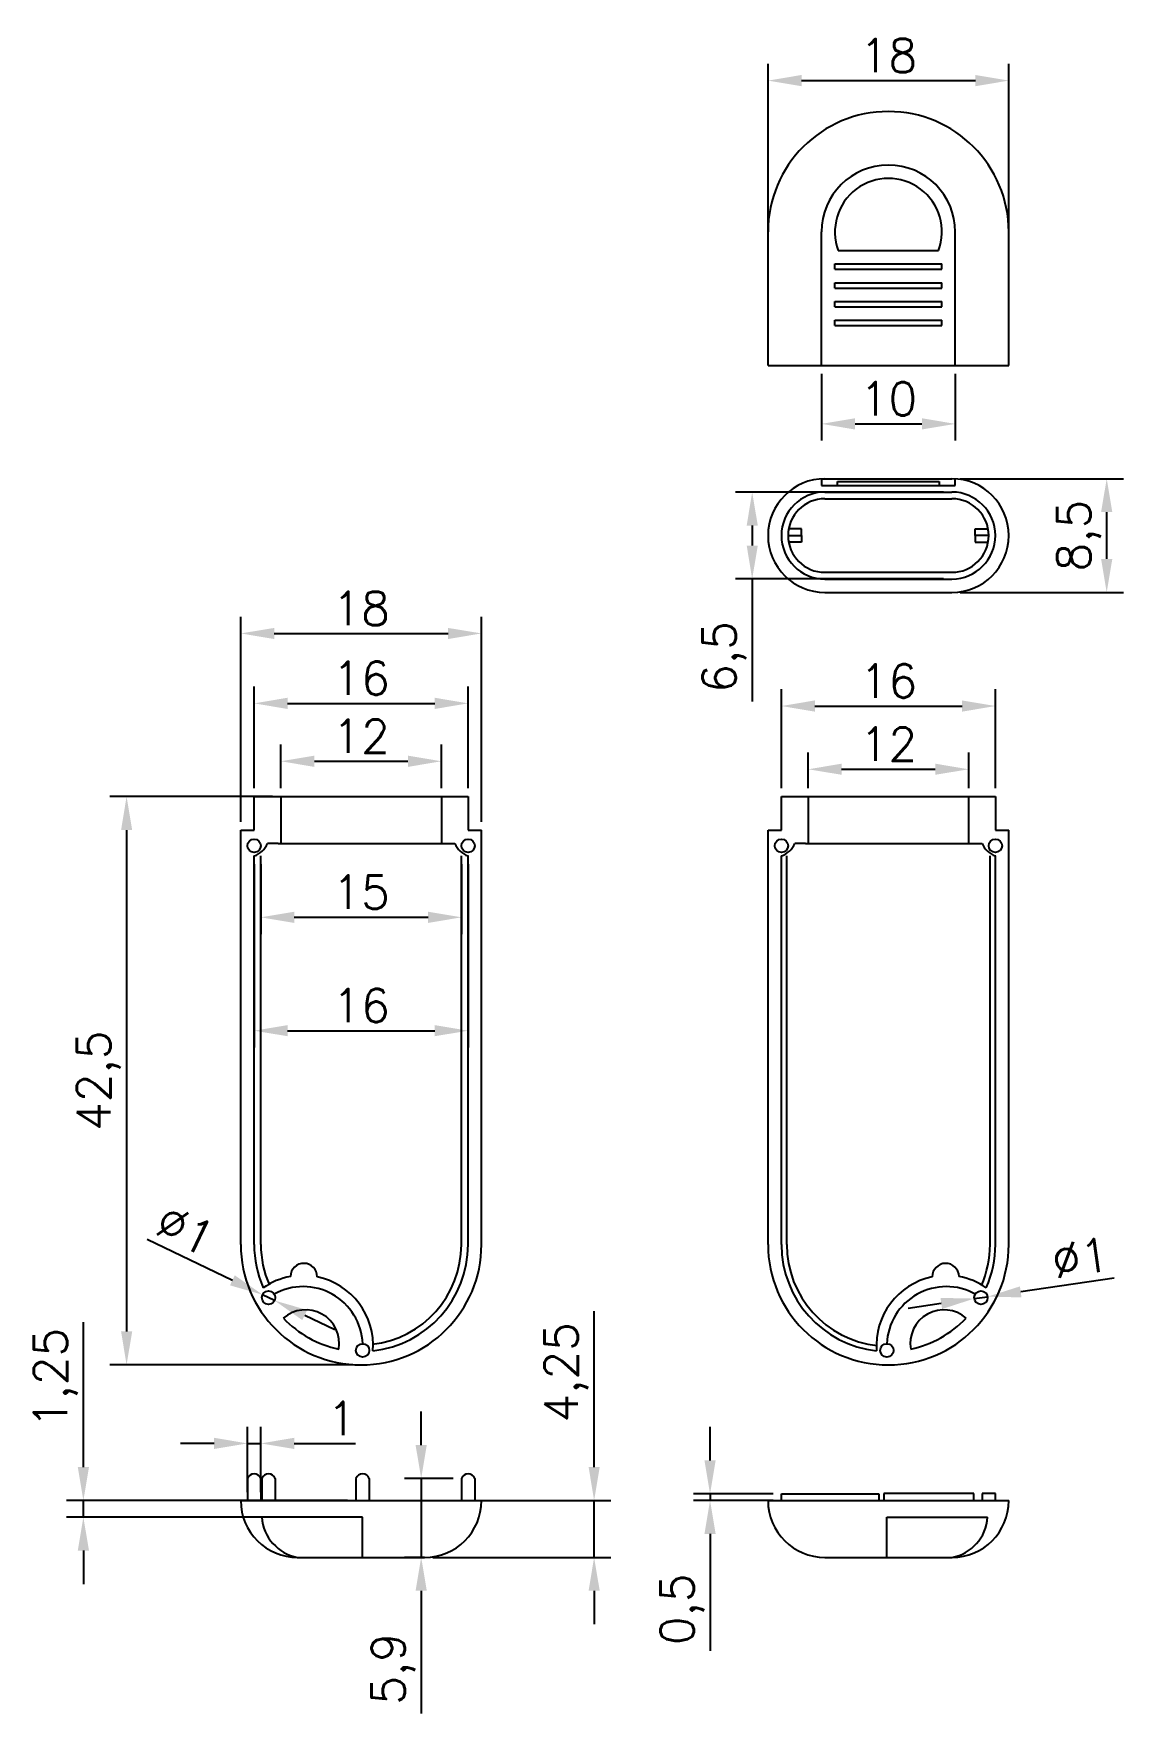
# Model space of a CAD drawing. Header units: millimetres. Extents: x 730 to 812, y 402 to 527.
import ezdxf

# ---------------------------------------------------------------- set-up
doc = ezdxf.new("R2010")
doc.units = ezdxf.units.MM
doc.styles.get("Standard").update_dxf_attribs({"font": 'txt', "bigfont": 'gbcbig.shx'})
doc.dimstyles.new('ISO-25', dxfattribs={"dimtxt": 2.5, "dimasz": 2.5, "dimexe": 1.25, "dimexo": 0.625, "dimtad": 1, "dimtxsty": 'Standard', "dimcen": 2.5, "dimadec": 0, "dimazin": 0, "dimtfac": 1, "dimtmove": 0, "dimatfit": 3, "dimfxl": 0, "dimarcsym": 0})

# ---------------------------------------------------------------- blocks, each defined once
blk = doc.blocks.new('*D1')
at = {"color": 0, "lineweight": -2}
for p, q in [((746.86, 470.7), (746.86, 478.3)), ((762.86, 470.7), (762.86, 478.3)), ((749.36, 477.05), (760.36, 477.05))]:
    blk.add_line(p, q, dxfattribs=at)
at = {"color": 0}
for points in [[(749.36, 477.47), (749.36, 476.63), (746.86, 477.05)], [(760.36, 477.47), (760.36, 476.63), (762.86, 477.05)]]:
    blk.add_solid(points, dxfattribs=at)
at = {"layer": 'Defpoints', "color": 0}
for p in [(762.86, 477.05), (746.86, 470.08), (762.86, 470.08)]:
    blk.add_point(p, dxfattribs=at)
at = {"color": 0, "insert": (754.86, 478.93), "char_height": 2.5, "attachment_point": 5}
blk.add_mtext('16', dxfattribs=at)
blk = doc.blocks.new('*D2')
at = {"color": 0, "lineweight": -2}
for p, q in [((748.86, 470.7), (748.86, 473.97)), ((760.86, 470.7), (760.86, 473.97)), ((751.36, 472.72), (758.36, 472.72))]:
    blk.add_line(p, q, dxfattribs=at)
at = {"color": 0}
for points in [[(751.36, 473.14), (751.36, 472.3), (748.86, 472.72)], [(758.36, 473.14), (758.36, 472.3), (760.86, 472.72)]]:
    blk.add_solid(points, dxfattribs=at)
at = {"layer": 'Defpoints', "color": 0}
for p in [(760.86, 472.72), (748.86, 470.08), (760.86, 470.08)]:
    blk.add_point(p, dxfattribs=at)
at = {"color": 0, "insert": (754.86, 474.59), "char_height": 2.5, "attachment_point": 5}
blk.add_mtext('12', dxfattribs=at)
blk = doc.blocks.new('*D3')
at = {"color": 0, "lineweight": -2}
for p, q in [((748.23, 470.08), (736.07, 470.08)), ((737.32, 467.58), (737.32, 430.08)), ((754.23, 427.58), (736.07, 427.58))]:
    blk.add_line(p, q, dxfattribs=at)
at = {"color": 0}
for points in [[(736.91, 467.58), (737.74, 467.58), (737.32, 470.08)], [(736.91, 430.08), (737.74, 430.08), (737.32, 427.58)]]:
    blk.add_solid(points, dxfattribs=at)
at = {"layer": 'Defpoints', "color": 0}
for p in [(748.86, 470.08), (737.32, 427.58), (754.86, 427.58)]:
    blk.add_point(p, dxfattribs=at)
at = {"color": 0, "insert": (735.24, 448.83), "char_height": 2.5, "attachment_point": 5, "rotation": 90}
blk.add_mtext('42,5', dxfattribs=at)
blk = doc.blocks.new('*D4')
at = {"color": 0, "lineweight": -2}
for p, q in [((747.36, 465.02), (747.36, 459.8)), ((762.36, 465.02), (762.36, 459.8)), ((749.86, 461.05), (759.86, 461.05))]:
    blk.add_line(p, q, dxfattribs=at)
at = {"color": 0}
for points in [[(749.86, 461.47), (749.86, 460.63), (747.36, 461.05)], [(759.86, 461.47), (759.86, 460.63), (762.36, 461.05)]]:
    blk.add_solid(points, dxfattribs=at)
at = {"layer": 'Defpoints', "color": 0}
for p in [(747.36, 465.64), (762.36, 465.64), (762.36, 461.05)]:
    blk.add_point(p, dxfattribs=at)
at = {"color": 0, "insert": (754.86, 462.93), "char_height": 2.5, "attachment_point": 5}
blk.add_mtext('15', dxfattribs=at)
blk = doc.blocks.new('*D5')
at = {"color": 0, "lineweight": -2}
for p, q in [((746.86, 465.02), (746.86, 451.32)), ((762.86, 465.02), (762.86, 451.32)), ((749.36, 452.57), (760.36, 452.57))]:
    blk.add_line(p, q, dxfattribs=at)
at = {"color": 0}
for points in [[(749.36, 452.99), (749.36, 452.16), (746.86, 452.57)], [(760.36, 452.99), (760.36, 452.16), (762.86, 452.57)]]:
    blk.add_solid(points, dxfattribs=at)
at = {"layer": 'Defpoints', "color": 0}
for p in [(746.86, 465.64), (762.86, 465.64), (762.86, 452.57)]:
    blk.add_point(p, dxfattribs=at)
at = {"color": 0, "insert": (754.86, 454.45), "char_height": 2.5, "attachment_point": 5}
blk.add_mtext('16', dxfattribs=at)
blk = doc.blocks.new('*D6')
at = {"color": 0, "lineweight": -2}
for p, q in [((772.28, 419.94), (772.28, 431.6)), ((760.23, 417.44), (773.53, 417.44)), ((772.28, 413.19), (772.28, 417.44)), ((760.23, 413.19), (773.53, 413.19)), ((772.28, 410.69), (772.28, 408.19))]:
    blk.add_line(p, q, dxfattribs=at)
at = {"color": 0}
for points in [[(771.87, 419.94), (772.7, 419.94), (772.28, 417.44)], [(771.87, 410.69), (772.7, 410.69), (772.28, 413.19)]]:
    blk.add_solid(points, dxfattribs=at)
at = {"layer": 'Defpoints', "color": 0}
for p in [(759.61, 417.44), (772.28, 417.44), (759.61, 413.19)]:
    blk.add_point(p, dxfattribs=at)
at = {"color": 0, "insert": (770.2, 427.02), "char_height": 2.5, "attachment_point": 5, "rotation": 90}
blk.add_mtext('4,25', dxfattribs=at)
blk = doc.blocks.new('*D7')
at = {"color": 0, "lineweight": -2}
for p, q in [((746.36, 418.06), (746.36, 422.96)), ((747.36, 418.06), (747.36, 422.96)), ((743.86, 421.71), (741.36, 421.71)), ((746.36, 421.71), (747.36, 421.71)), ((749.86, 421.71), (754.44, 421.71))]:
    blk.add_line(p, q, dxfattribs=at)
at = {"color": 0}
for points in [[(743.86, 422.13), (743.86, 421.29), (746.36, 421.71)], [(749.86, 422.13), (749.86, 421.29), (747.36, 421.71)]]:
    blk.add_solid(points, dxfattribs=at)
at = {"layer": 'Defpoints', "color": 0}
for p in [(747.36, 421.71), (746.36, 417.44), (747.36, 417.44)]:
    blk.add_point(p, dxfattribs=at)
at = {"color": 0, "insert": (753.4, 423.58), "char_height": 2.5, "attachment_point": 5}
blk.add_mtext('1', dxfattribs=at)
blk = doc.blocks.new('*D8')
at = {"color": 0, "lineweight": -2}
for p, q in [((734.09, 419.94), (734.09, 430.77)), ((753.85, 417.44), (732.84, 417.44)), ((734.09, 416.19), (734.09, 417.44)), ((754.35, 416.19), (732.84, 416.19)), ((734.09, 413.69), (734.09, 411.19))]:
    blk.add_line(p, q, dxfattribs=at)
at = {"color": 0}
for points in [[(733.67, 419.94), (734.51, 419.94), (734.09, 417.44)], [(733.67, 413.69), (734.51, 413.69), (734.09, 416.19)]]:
    blk.add_solid(points, dxfattribs=at)
at = {"layer": 'Defpoints', "color": 0}
for p in [(734.09, 417.44), (754.47, 417.44), (754.97, 416.19)]:
    blk.add_point(p, dxfattribs=at)
at = {"color": 0, "insert": (732.01, 426.6), "char_height": 2.5, "attachment_point": 5, "rotation": 90}
blk.add_mtext('1,25', dxfattribs=at)
blk = doc.blocks.new('*D9')
at = {"color": 0, "lineweight": -2}
for p, q in [((759.35, 421.59), (759.35, 424.09)), ((761.73, 419.09), (758.1, 419.09)), ((759.35, 419.09), (759.35, 413.19)), ((759.61, 413.19), (758.1, 413.19)), ((759.35, 410.69), (759.35, 401.52))]:
    blk.add_line(p, q, dxfattribs=at)
at = {"color": 0}
for points in [[(758.93, 421.59), (759.77, 421.59), (759.35, 419.09)], [(758.93, 410.69), (759.77, 410.69), (759.35, 413.19)]]:
    blk.add_solid(points, dxfattribs=at)
at = {"layer": 'Defpoints', "color": 0}
for p in [(762.36, 419.09), (759.35, 413.19), (760.23, 413.19)]:
    blk.add_point(p, dxfattribs=at)
at = {"color": 0, "insert": (757.27, 404.85), "char_height": 2.5, "attachment_point": 5, "rotation": 90}
blk.add_mtext('5,9', dxfattribs=at)
blk = doc.blocks.new('*D10')
at = {"color": 0, "lineweight": -2}
for p, q in [((780.95, 420.44), (780.95, 422.94)), ((785.66, 417.94), (779.7, 417.94)), ((785.66, 417.44), (779.7, 417.44)), ((780.95, 417.94), (780.95, 417.44)), ((780.95, 414.94), (780.95, 406.19))]:
    blk.add_line(p, q, dxfattribs=at)
at = {"color": 0}
for points in [[(780.53, 420.44), (781.37, 420.44), (780.95, 417.94)], [(780.53, 414.94), (781.37, 414.94), (780.95, 417.44)]]:
    blk.add_solid(points, dxfattribs=at)
at = {"layer": 'Defpoints', "color": 0}
for p in [(780.95, 417.44), (786.29, 417.94), (786.29, 417.44)]:
    blk.add_point(p, dxfattribs=at)
at = {"color": 0, "insert": (778.87, 409.31), "char_height": 2.5, "attachment_point": 5, "rotation": 90}
blk.add_mtext('0,5', dxfattribs=at)
blk = doc.blocks.new('*D11')
at = {"color": 0, "lineweight": -2}
for p, q in [((786.29, 470.7), (786.29, 478.1)), ((802.29, 470.7), (802.29, 478.1)), ((788.79, 476.85), (799.79, 476.85))]:
    blk.add_line(p, q, dxfattribs=at)
at = {"color": 0}
for points in [[(788.79, 477.27), (788.79, 476.43), (786.29, 476.85)], [(799.79, 477.27), (799.79, 476.43), (802.29, 476.85)]]:
    blk.add_solid(points, dxfattribs=at)
at = {"layer": 'Defpoints', "color": 0}
for p in [(802.29, 476.85), (786.29, 470.08), (802.29, 470.08)]:
    blk.add_point(p, dxfattribs=at)
at = {"color": 0, "insert": (794.29, 478.72), "char_height": 2.5, "attachment_point": 5}
blk.add_mtext('16', dxfattribs=at)
blk = doc.blocks.new('*D12')
at = {"color": 0, "lineweight": -2}
for p, q in [((788.29, 470.7), (788.29, 473.37)), ((800.29, 470.7), (800.29, 473.37)), ((790.79, 472.12), (797.79, 472.12))]:
    blk.add_line(p, q, dxfattribs=at)
at = {"color": 0}
for points in [[(790.79, 472.54), (790.79, 471.71), (788.29, 472.12)], [(797.79, 472.54), (797.79, 471.71), (800.29, 472.12)]]:
    blk.add_solid(points, dxfattribs=at)
at = {"layer": 'Defpoints', "color": 0}
for p in [(800.29, 472.12), (788.29, 470.08), (800.29, 470.08)]:
    blk.add_point(p, dxfattribs=at)
at = {"color": 0, "insert": (794.29, 474), "char_height": 2.5, "attachment_point": 5}
blk.add_mtext('12', dxfattribs=at)
blk = doc.blocks.new('*D13')
at = {"color": 0, "lineweight": -2}
for p, q in [((799.66, 493.85), (811.86, 493.85)), ((810.61, 487.85), (810.61, 491.35)), ((799.66, 485.35), (811.86, 485.35))]:
    blk.add_line(p, q, dxfattribs=at)
at = {"color": 0}
for points in [[(810.19, 491.35), (811.03, 491.35), (810.61, 493.85)], [(810.19, 487.85), (811.03, 487.85), (810.61, 485.35)]]:
    blk.add_solid(points, dxfattribs=at)
at = {"layer": 'Defpoints', "color": 0}
for p in [(799.04, 493.85), (810.61, 493.85), (799.04, 485.35)]:
    blk.add_point(p, dxfattribs=at)
at = {"color": 0, "insert": (808.53, 489.6), "char_height": 2.5, "attachment_point": 5, "rotation": 90}
blk.add_mtext('8,5', dxfattribs=at)
blk = doc.blocks.new('*D14')
at = {"color": 0, "lineweight": -2}
for p, q in [((798.41, 492.85), (782.85, 492.85)), ((784.1, 490.35), (784.1, 488.85)), ((798.41, 486.35), (782.85, 486.35)), ((784.1, 486.35), (784.1, 477.18))]:
    blk.add_line(p, q, dxfattribs=at)
at = {"color": 0}
for points in [[(783.69, 490.35), (784.52, 490.35), (784.1, 492.85)], [(783.69, 488.85), (784.52, 488.85), (784.1, 486.35)]]:
    blk.add_solid(points, dxfattribs=at)
at = {"layer": 'Defpoints', "color": 0}
for p in [(799.04, 492.85), (784.1, 486.35), (799.04, 486.35)]:
    blk.add_point(p, dxfattribs=at)
at = {"color": 0, "insert": (782.02, 480.52), "char_height": 2.5, "attachment_point": 5, "rotation": 90}
blk.add_mtext('6,5', dxfattribs=at)
blk = doc.blocks.new('*D15')
at = {"color": 0, "lineweight": -2}
for p, q in [((789.29, 501.68), (789.29, 496.7)), ((799.29, 501.68), (799.29, 496.7)), ((791.79, 497.95), (796.79, 497.95))]:
    blk.add_line(p, q, dxfattribs=at)
at = {"color": 0}
for points in [[(791.79, 498.37), (791.79, 497.53), (789.29, 497.95)], [(796.79, 498.37), (796.79, 497.53), (799.29, 497.95)]]:
    blk.add_solid(points, dxfattribs=at)
at = {"layer": 'Defpoints', "color": 0}
for p in [(789.29, 502.31), (799.29, 502.31), (799.29, 497.95)]:
    blk.add_point(p, dxfattribs=at)
at = {"color": 0, "insert": (794.29, 499.82), "char_height": 2.5, "attachment_point": 5}
blk.add_mtext('10', dxfattribs=at)
blk = doc.blocks.new('*D16')
at = {"color": 0, "lineweight": -2}
for p, q in [((785.29, 502.93), (785.29, 524.87)), ((803.29, 502.93), (803.29, 524.87)), ((787.79, 523.62), (800.79, 523.62))]:
    blk.add_line(p, q, dxfattribs=at)
at = {"color": 0}
for points in [[(787.79, 524.04), (787.79, 523.2), (785.29, 523.62)], [(800.79, 524.04), (800.79, 523.2), (803.29, 523.62)]]:
    blk.add_solid(points, dxfattribs=at)
at = {"layer": 'Defpoints', "color": 0}
for p in [(803.29, 523.62), (785.29, 502.31), (803.29, 502.31)]:
    blk.add_point(p, dxfattribs=at)
at = {"color": 0, "insert": (794.29, 525.49), "char_height": 2.5, "attachment_point": 5}
blk.add_mtext('18', dxfattribs=at)
blk = doc.blocks.new('*D17')
at = {"color": 0, "lineweight": -2}
for p, q in [((745.86, 468.2), (745.86, 483.53)), ((763.86, 468.2), (763.86, 483.53)), ((748.36, 482.28), (761.36, 482.28))]:
    blk.add_line(p, q, dxfattribs=at)
at = {"color": 0}
for points in [[(748.36, 482.69), (748.36, 481.86), (745.86, 482.28)], [(761.36, 482.69), (761.36, 481.86), (763.86, 482.28)]]:
    blk.add_solid(points, dxfattribs=at)
at = {"layer": 'Defpoints', "color": 0}
for p in [(763.86, 482.28), (745.86, 467.58), (763.86, 467.58)]:
    blk.add_point(p, dxfattribs=at)
at = {"color": 0, "insert": (754.86, 484.15), "char_height": 2.5, "attachment_point": 5}
blk.add_mtext('18', dxfattribs=at)
blk = doc.blocks.new('*D18')
at = {"color": 0, "lineweight": -2}
for p, q in [((738.85, 436.98), (745.23, 433.91)), ((748.39, 432.39), (747.49, 432.83)), ((750.64, 431.31), (752.89, 430.23))]:
    blk.add_line(p, q, dxfattribs=at)
at = {"color": 0}
for points in [[(745.41, 434.28), (745.05, 433.53), (747.49, 432.83)], [(750.82, 431.69), (750.46, 430.93), (748.39, 432.39)]]:
    blk.add_solid(points, dxfattribs=at)
at = {"layer": 'Defpoints', "color": 0}
for p in [(747.49, 432.83), (748.39, 432.39)]:
    blk.add_point(p, dxfattribs=at)
at = {"color": 0, "insert": (741.73, 437.67), "char_height": 2.5, "attachment_point": 5, "rotation": 334.3343}
blk.add_mtext('∅1', dxfattribs=at)
blk = doc.blocks.new('*D19')
at = {"color": 0, "lineweight": -2}
for p, q in [((811.18, 434.07), (804.18, 433.04)), ((798.24, 432.18), (795.76, 431.81)), ((800.71, 432.54), (801.7, 432.68))]:
    blk.add_line(p, q, dxfattribs=at)
at = {"color": 0}
for points in [[(804.12, 433.45), (804.24, 432.63), (801.7, 432.68)], [(798.18, 432.59), (798.3, 431.76), (800.71, 432.54)]]:
    blk.add_solid(points, dxfattribs=at)
at = {"layer": 'Defpoints', "color": 0}
for p in [(800.71, 432.54), (801.7, 432.68)]:
    blk.add_point(p, dxfattribs=at)
at = {"color": 0, "insert": (808.65, 435.59), "char_height": 2.5, "attachment_point": 5, "rotation": 8.3121}
blk.add_mtext('∅1', dxfattribs=at)

msp = doc.modelspace()

# ---------------------------------------------------------------- linework, layer by layer
for p, q in [((785.286, 502.307), (785.286, 512.307)), ((789.286, 502.307), (789.286, 512.307)), ((799.286, 502.307), (799.286, 512.307)), ((803.286, 502.307), (803.286, 512.307)), ((790.539, 510.907), (798.033, 510.907)), ((790.286, 509.907), (798.286, 509.907)), ((790.286, 509.507), (790.286, 509.907)), ((790.286, 509.507), (798.286, 509.507)), ((798.286, 509.507), (798.286, 509.907)), ((790.286, 508.507), (798.286, 508.507)), ((790.286, 508.107), (790.286, 508.507)), ((790.286, 508.107), (798.286, 508.107)), ((798.286, 508.107), (798.286, 508.507)), ((790.286, 507.107), (798.286, 507.107)), ((790.286, 506.707), (790.286, 507.107)), ((790.286, 506.707), (798.286, 506.707)), ((798.286, 506.707), (798.286, 507.107)), ((790.286, 505.707), (798.286, 505.707)), ((790.286, 505.307), (790.286, 505.707)), ((790.286, 505.307), (798.286, 505.307)), ((798.286, 505.307), (798.286, 505.707)), ((785.286, 502.307), (803.286, 502.307)), ((789.286, 493.849), (789.536, 493.849)), ((789.286, 493.849), (789.286, 493.349)), ((789.536, 493.849), (799.036, 493.849)), ((799.286, 493.349), (799.286, 493.841)), ((789.286, 493.349), (799.286, 493.349)), ((789.536, 492.849), (799.036, 492.849)), ((790.486, 493.349), (790.486, 493.649)), ((790.486, 493.649), (798.086, 493.649)), ((798.086, 493.649), (798.086, 493.349)), ((789.536, 492.349), (799.036, 492.349)), ((787.786, 490.099), (786.832, 490.099)), ((787.786, 489.599), (787.786, 490.099)), ((800.786, 489.599), (800.786, 490.099)), ((800.786, 490.099), (801.74, 490.099)), ((786.786, 489.599), (787.786, 489.599)), ((787.786, 489.099), (786.832, 489.099)), ((787.786, 489.599), (787.786, 489.099)), ((801.786, 489.599), (800.786, 489.599)), ((800.786, 489.599), (800.786, 489.099)), ((800.786, 489.099), (801.74, 489.099)), ((789.536, 486.849), (799.036, 486.849)), ((789.536, 486.349), (799.036, 486.349)), ((789.536, 485.349), (799.036, 485.349)), ((746.858, 467.58), (746.858, 470.08)), ((746.858, 470.08), (762.858, 470.08)), ((748.858, 470.08), (748.858, 466.58)), ((760.858, 470.08), (760.858, 466.58)), ((762.858, 470.08), (762.858, 467.58)), ((786.286, 467.58), (786.286, 470.08)), ((786.286, 470.08), (802.286, 470.08)), ((788.286, 470.08), (788.286, 466.58)), ((800.286, 470.08), (800.286, 466.58)), ((802.286, 470.08), (802.286, 467.58)), ((745.858, 436.58), (745.858, 467.58)), ((745.858, 467.58), (746.858, 467.58)), ((762.858, 467.58), (763.858, 467.58)), ((763.858, 436.58), (763.858, 467.58)), ((785.286, 436.58), (785.286, 467.58)), ((785.286, 467.58), (786.286, 467.58)), ((802.286, 467.58), (803.286, 467.58)), ((803.286, 436.58), (803.286, 467.58)), ((748.658, 466.58), (747.858, 466.58)), ((748.658, 466.58), (761.058, 466.58)), ((761.058, 466.58), (761.858, 466.58)), ((788.086, 466.58), (787.286, 466.58)), ((788.086, 466.58), (800.486, 466.58)), ((800.486, 466.58), (801.286, 466.58)), ((746.858, 436.58), (746.858, 465.64)), ((747.358, 436.58), (747.358, 465.64)), ((762.358, 436.58), (762.358, 465.64)), ((762.858, 436.58), (762.858, 465.64)), ((786.286, 436.58), (786.286, 465.64)), ((786.686, 436.58), (786.686, 465.64)), ((801.886, 436.58), (801.886, 465.64)), ((802.286, 436.58), (802.286, 465.64)), ((746.358, 419.087), (746.358, 417.436)), ((747.358, 419.087), (747.358, 417.436)), ((747.437, 419.087), (747.437, 417.436)), ((748.437, 419.087), (748.437, 417.436)), ((754.472, 419.087), (754.472, 417.436)), ((755.472, 419.087), (755.472, 417.436)), ((762.358, 419.087), (762.358, 417.436)), ((763.358, 419.087), (763.358, 417.436)), ((745.858, 417.436), (763.858, 417.436)), ((785.286, 417.436), (803.286, 417.436)), ((786.286, 417.436), (786.286, 417.936)), ((786.286, 417.936), (793.57, 417.936)), ((793.57, 417.936), (793.57, 417.436)), ((800.685, 417.971), (793.933, 417.971)), ((793.933, 417.971), (793.933, 417.436)), ((800.685, 417.436), (800.685, 417.971)), ((802.286, 417.971), (801.286, 417.971)), ((801.286, 417.971), (801.286, 417.436)), ((802.286, 417.471), (802.286, 417.971)), ((754.972, 416.186), (747.437, 416.186)), ((754.972, 413.186), (754.972, 416.186)), ((794.172, 413.186), (794.172, 416.186)), ((794.172, 416.186), (801.707, 416.186)), ((750.108, 413.186), (759.608, 413.186)), ((789.536, 413.186), (799.036, 413.186))]:
    msp.add_line(p, q)
for centre in [(746.858, 466.404), (762.858, 466.404), (786.286, 466.404), (802.286, 466.404), (747.937, 432.609), (801.207, 432.609), (754.972, 428.666), (794.172, 428.666)]:
    msp.add_circle(centre, 0.5)
for centre, radius, start, end in [((794.286, 512.307), 9, 0, 180), ((794.286, 512.307), 5, 0, 180), ((794.286, 512.307), 4, 339.51268, 200.48732), ((789.536, 489.599), 4.25, 90, 270), ((799.036, 489.599), 4.25, 270, 90), ((789.536, 489.599), 3.25, 90, 270), ((799.036, 489.599), 3.25, 270, 90), ((789.536, 489.599), 2.75, 90, 270), ((799.036, 489.599), 2.75, 270, 90), ((746.302, 467.234), 1.688, 289.24049, 337.18922), ((763.415, 467.234), 1.688, 202.81078, 250.75951), ((785.729, 467.234), 1.688, 289.24049, 337.18922), ((802.842, 467.234), 1.688, 202.81078, 250.75951), ((754.858, 436.58), 9, 180, 0), ((754.858, 436.58), 8, 180, 203.79686), ((754.858, 436.58), 7.5, 180, 203.79686), ((754.858, 436.58), 7.5, 276.31477, 0), ((754.858, 436.58), 8, 276.31477, 0), ((794.286, 436.58), 9, 180, 0), ((794.286, 436.58), 8, 180, 263.68523), ((794.286, 436.58), 7.6, 180, 263.68523), ((794.286, 436.58), 7.6, 336.20314, 0), ((794.286, 436.58), 8, 336.20314, 0), ((750.577, 434.175), 1, 359.32413, 179.13427), ((798.567, 434.175), 1, 0.86573, 180.67587), ((750.508, 429.028), 5.246, 100.21928, 124.47889), ((750.523, 428.976), 4.459, 2.4379, 119.01878), ((750.508, 429.028), 5.246, 355.63273, 78.23913), ((798.636, 429.028), 5.246, 101.76087, 184.36727), ((798.621, 428.976), 4.459, 60.98122, 177.5621), ((798.636, 429.028), 5.246, 55.52111, 79.78072), ((750.706, 429.184), 2.516, 350.21189, 131.60446), ((754.858, 436.58), 8, 223.44289, 257.93032), ((798.438, 429.184), 2.516, 48.39554, 189.78811), ((794.286, 436.58), 8, 282.06968, 316.55711), ((746.858, 418.903), 0.533, 20.19875, 159.80125), ((747.937, 418.903), 0.533, 20.19875, 159.80125), ((754.972, 418.903), 0.533, 20.19875, 159.80125), ((762.858, 418.903), 0.533, 20.19875, 159.80125), ((750.108, 417.436), 4.25, 180, 270), ((759.608, 417.436), 4.25, 270, 360), ((789.536, 417.436), 4.25, 180, 270), ((799.036, 417.436), 4.25, 270, 360), ((750.712, 416.413), 3.283, 183.96399, 259.39999), ((798.432, 416.413), 3.283, 280.60001, 356.03601)]:
    msp.add_arc(centre, radius, start, end)

# ---------------------------------------------------------------- dimensions: what is measured, and where the dimension line sits
for base, p1, p2, picture, middle in [((803.286, 523.62), (785.286, 502.307), (803.286, 502.307), '*D16', (794.286, 525.495)), ((799.286, 497.948), (789.286, 502.307), (799.286, 502.307), '*D15', (794.286, 499.823)), ((763.858, 482.276), (745.858, 467.58), (763.858, 467.58), '*D17', (754.858, 484.151)), ((762.858, 477.051), (746.858, 470.08), (762.858, 470.08), '*D1', (754.858, 478.926)), ((802.286, 476.85), (786.286, 470.08), (802.286, 470.08), '*D11', (794.286, 478.725)), ((760.858, 472.72), (748.858, 470.08), (760.858, 470.08), '*D2', (754.858, 474.595)), ((800.286, 472.124), (788.286, 470.08), (800.286, 470.08), '*D12', (794.286, 473.999)), ((762.858, 452.574), (746.858, 465.64), (762.858, 465.64), '*D5', (754.858, 454.449)), ((762.358, 461.051), (747.358, 465.64), (762.358, 465.64), '*D4', (754.858, 462.926)), ((747.358, 421.709), (746.358, 417.436), (747.358, 417.436), '*D7', (753.4, 423.584))]:
    dim = msp.add_linear_dim(base=base, p1=p1, p2=p2, dimstyle='ISO-25')
    dim.commit()
    dim.dimension.update_dxf_attribs({"geometry": picture, "text_midpoint": middle})
for base, p1, p2, picture, middle in [((810.609, 493.849), (799.036, 485.349), (799.036, 493.849), '*D13', (808.525, 489.599)), ((784.102, 486.349), (799.036, 492.849), (799.036, 486.349), '*D14', (782.019, 480.515)), ((737.322, 427.58), (748.858, 470.08), (754.858, 427.58), '*D3', (735.239, 448.83)), ((772.283, 417.436), (759.608, 413.186), (759.608, 417.436), '*D6', (770.199, 427.02)), ((734.091, 417.436), (754.972, 416.186), (754.472, 417.436), '*D8', (732.008, 426.603)), ((759.35, 413.186), (762.358, 419.087), (760.233, 413.186), '*D9', (757.266, 404.853)), ((780.95, 417.436), (786.286, 417.936), (786.286, 417.436), '*D10', (778.867, 409.311))]:
    dim = msp.add_linear_dim(base=base, p1=p1, p2=p2, angle=90, dimstyle='ISO-25')
    dim.commit()
    dim.dimension.update_dxf_attribs({"geometry": picture, "text_midpoint": middle})
for p1, p2, picture, middle in [((748.388, 432.392), (747.486, 432.825), '*D18', (741.726, 437.674)), ((800.712, 432.537), (801.702, 432.681), '*D19', (808.646, 435.591))]:
    dim = msp.add_diameter_dim_2p(p1=p1, p2=p2, dimstyle='ISO-25')
    dim.commit()
    dim.dimension.update_dxf_attribs({"geometry": picture, "text_midpoint": middle})

doc.saveas('drawing.dxf')
